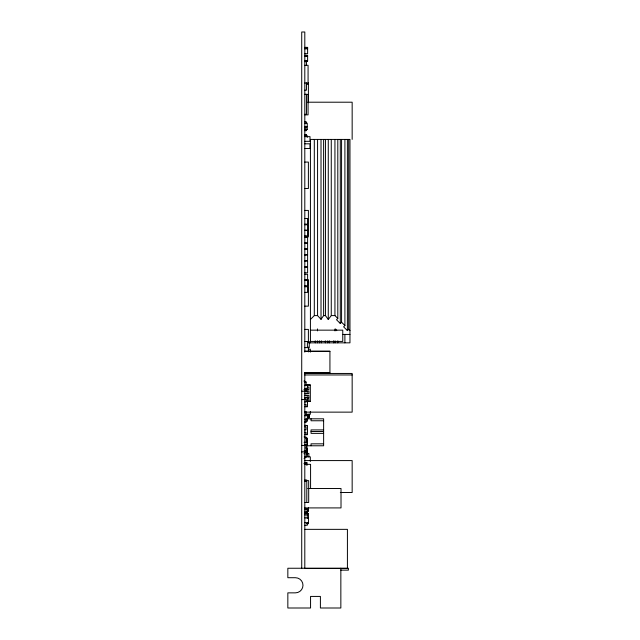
<?xml version="1.0" encoding="UTF-8"?>
<svg xmlns="http://www.w3.org/2000/svg" width="640" height="640" viewBox="0 0 640 640"><rect width="100%" height="100%" fill="white"/><g stroke="black" fill="none" stroke-linecap="round" stroke-linejoin="round"><path stroke-width="0.96" d="M334.768 330.672L335.728 329.168L336.768 330.672M317.568 139.424L317.568 315.592L321.016 319.328L323.616 315.592L323.616 139.424M325.44 139.424L325.44 315.592L328.272 319.472L331.264 315.592L331.264 139.424M310.424 319.472L314.304 315.592L314.304 139.424M337.8 139.424L337.8 318.456L336.52 319.736L340.296 323.512L341.576 322.232L341.576 139.424M344.904 139.424L344.904 325.552L343.616 326.84L347.392 330.616L348.68 329.328L348.68 139.424M304.8 47.36L307.616 47.36L307.616 53.696L304.8 53.696M304.8 47.68L307.616 47.68M304.8 47.888L307.616 47.888M304.8 48.096L307.616 48.096M304.8 48.192L307.616 48.192M304.8 48.84L307.616 48.84M304.8 55.328L307.616 55.328L307.616 61.112L304.8 61.032M304.8 55.744L307.616 55.744M304.8 56.016L307.616 56.016M304.8 56.112L307.616 56.176M304.8 56.256L307.616 56.256M304.8 60.6L307.616 60.6M304.8 60.872L307.616 60.968M304.8 61.664L306.456 61.704L306.456 65.288M304.8 65.288L308.072 65.288L308.072 83.016L304.8 83.016M306.6 83.856L308.392 83.856M306.6 83.968L308.392 83.968M304.8 90.176L306.456 90.176L306.456 82.872M304.8 94.304L306.456 94.304L306.456 114.296L304.8 114.296M304.8 94.4L308.072 94.4L308.072 114.856L304.8 114.856M307.76 102.208L352.16 102.208L352.16 139.384M304.8 121.776L306.296 121.776L306.296 123.224M304.8 123.224L307.248 123.224L307.248 129.592L306.296 129.592M304.8 126.728L307.248 126.728M304.8 128L306.296 128L306.296 126.728M304.8 129.424L307.248 129.424M304.8 130.528L306.296 130.528M304.8 130.696L306.296 130.696L306.296 129.424M304.8 134.592L306.296 134.592L306.296 136.2M304.8 134.936L306.296 134.936M306.296 135.856L307.248 135.856L307.248 137.376M304.8 136.2L307.248 136.2M304.8 136.64L310.008 136.64L310.008 141.328L304.8 141.328M304.8 143.808L310.008 143.808L310.008 148.504L304.8 148.504M304.8 162.08L308.392 162.08L308.392 188.504L304.8 188.504M304.8 210.424L308.392 210.424L308.392 236.848L304.8 236.848M304.8 218.504L307.616 218.504L307.616 224.16L304.8 224.16M304.8 224.776L307.616 224.776L307.616 235.824L304.8 235.824M304.8 230.176L307.616 230.176M304.8 230.424L307.616 230.424M304.8 237.256L307.616 237.256L307.616 242.904L304.8 242.904M304.8 243.192L307.616 243.192L307.616 248.84L304.8 248.84M304.8 249.168L307.616 249.168L307.616 260.56L304.8 260.56M304.8 254.816L307.616 254.816M304.8 254.904L307.616 254.904M304.8 261.176L307.616 261.176L307.616 266.824L304.8 266.824M304.8 267.176L307.616 267.176L307.616 272.832L304.8 272.832M304.8 274.288L307.616 274.288L307.616 279.936L304.8 279.936M304.8 279.72L308.392 279.72L308.392 306.144L304.8 306.144M304.8 280.088L307.616 280.088L307.616 285.736L304.8 285.736M304.8 286.728L307.616 286.728L307.616 292.376L304.8 292.376M314.304 315.592L317.568 315.592M323.616 315.592L325.44 315.592M331.264 315.592L334.936 315.592L337.8 318.456M304.8 329.4L308.392 329.4L308.392 342.12M310.424 330.152L342.76 330.152L342.76 341.424L310.424 341.424M343.048 334.424L349.96 334.424M304.8 341.496L309.264 341.496L309.264 347.608L304.8 347.608M308.552 342.84L349.96 342.84L349.96 139.424L310.424 139.424L310.424 342.84M308.488 349.224L310.328 349.184L310.328 352.12M304.8 351.224L329.928 351.224L329.928 373.048L304.8 373.048M304.8 351.336L329.928 351.336M304.8 372.944L329.928 372.944M304.8 373.456L352.16 373.456L352.16 412.136L304.8 412.136M304.8 374.96L352.16 374.96M303.928 381.08L304.8 381.08M304.8 381.952L306.08 381.952L306.08 385.184M304.8 382.112L306.08 382.112M310.328 384.976L305.728 384.976L310.328 385.016L310.328 401.408L307.192 401.424L307.192 398.864L308.864 398.848L308.864 401.424M304.8 385.184L307.504 385.184L307.504 388.776L304.8 388.776M303.928 389.56L304.8 389.56M305.6 389.616L308.864 389.6L308.864 387.024L307.192 387.04L307.192 389.616M305.6 391.048L308.864 391.032L308.864 393.592L304.8 393.576M301.72 391.216L304.8 391.216M304.8 391.472L306.08 391.472M304.8 391.664L306.08 391.664L306.08 388.776M304.8 397.44L306.08 397.52M304.8 397.52L307.504 397.52L307.504 406.768L304.8 406.768M307.24 397.912L308.864 397.912L308.864 395.352L304.8 395.352L307.192 395.384L307.192 397.944L308.864 397.928M304.8 398.896L306.08 398.896L306.08 401.968L304.8 401.968M301.72 399.576L304.8 399.576M306.76 401.36L310.328 401.36M306.76 401.728L309.192 401.36M304.8 404.368L306.08 404.368L306.08 406.368L304.8 406.368M304.8 411.88L306.08 411.88L306.08 415.72M304.8 412.04L306.08 412.04M304.8 412.272L306.08 412.272M304.8 412.432L306.08 412.432M304.8 412.488L306.08 412.488M304.8 412.648L306.08 412.648M305.944 414.264L310.328 414.264L310.328 411.496M305.704 415.112L307.504 415.112L307.528 421.144L305.6 421.144M305.704 415.504L307.504 415.504M304.8 415.72L307.504 415.72M307.192 417.704L309.192 417.704L309.192 414.264M307.48 418.808L323.624 418.808L323.624 445.776L305.696 445.776M306.08 419.104L307.504 419.104M304.8 419.312L307.504 419.312M323.624 420.76L311.048 420.76L311.048 418.808M304.8 422.008L306.08 422.008M304.8 422.2L306.08 422.2L306.08 418.704M304.8 425.352L306.08 425.432M304.8 425.472L307.504 425.432L307.504 434.68L304.8 434.68M304.8 426.816L306.08 426.816L306.08 429.888L304.8 429.888M323.624 429.912L311.048 429.912L311.048 433.368L323.624 433.368M311.048 431.504L323.624 431.504M304.8 432.28L306.08 432.28L306.08 434.28L304.8 434.28M304.088 436.936L304.8 436.936M304.8 437.16L306.208 437.16L306.208 442.344M305.736 438.152L307.376 438.152L307.376 445.36M304.088 442.32L307.016 442.32M323.624 443.824L311.048 443.824L311.048 445.776M304.8 444.416L306.208 444.416L306.208 450.904L304.088 450.904M301.72 445.44L304.8 445.44M305.736 447.936L307.376 447.936L307.376 456.448L305.736 456.448M304.8 450.824L306.208 450.824M301.72 451.896L304.8 451.896M304.8 452.168L306.208 452.168L306.208 457.168L304.8 457.168M303.928 453.712L304.8 453.712M304.8 456.88L310.328 456.88L310.328 461.48M304.088 458.552L304.8 458.552M304.8 460.584L352.16 460.584L352.16 492.512L340.32 492.512M304.8 462.448L307.016 462.448L307.016 465.328M304.8 463.008L306.208 463.008L306.208 464.912M303.928 463.4L304.8 463.4M304.8 464.344L310.576 464.344L310.576 488.512M304.8 480.032L306.792 480.032M304.8 480.648L308.688 480.648L308.688 502.488L304.8 502.488M304.8 481.52L306.792 481.52L306.792 502.488M307.736 488.496L341.016 488.496L341.016 507.912L304.8 507.912M304.8 508.728L307.424 508.728M304.8 509.768L308.448 509.768M306.624 511.6L308.448 511.6L308.448 507.72M304.8 512.056L307.264 512.056M304.8 512.296L307.264 512.296M304.8 512.688L307.264 512.64M304.8 513.48L308.448 513.496L308.448 523.656L306.624 523.656M306.624 513.544L308.448 513.544M304.8 514.904L307.264 514.904M304.8 517.912L308.448 517.912M304.8 522.752L308.448 522.752M306.624 523.608L308.448 523.56M304.8 525.288L307.264 525.288L307.264 522.752M304.8 529.352L347.416 529.352L347.416 568.408L304.8 568.408L304.8 372.44M340.848 570.136L348.416 570.136L348.416 568.248L287.84 568.248L287.84 577.712L295.416 577.712A7.576 7.576 0 0 1 302.984 585.28A7.576 7.576 0 0 1 295.416 592.856L287.84 592.856L287.84 608L310.56 608L310.56 596.424L320.4 596.424L320.4 608L340.848 608L340.848 568.248M341.576 322.232L344.904 325.552M348.68 329.328L349.96 330.616M347.392 139.424L347.392 330.616M344.888 334.424L344.888 342.84M340.296 139.424L340.296 323.512M337.808 340.848L337.808 342.84M335.08 328.896L335.08 330.888M335.08 340.848L335.08 342.84M334.936 139.424L334.936 315.592M333.48 340.848L333.48 342.84M329.432 340.848L329.432 342.84M328.272 139.424L328.272 319.472M327.776 340.84L327.776 342.84M325.352 340.848L325.352 342.84M321.352 340.848L321.352 342.84M321.016 139.424L321.016 319.328M319.416 340.84L319.416 342.84M317.456 328.912L317.456 330.904M317.456 340.848L317.456 342.84M315.256 340.84L315.256 342.84M308.864 456.88L308.864 453.44L307.192 453.44L307.192 449.992M308.392 82.72L308.392 102.744M308.392 347.008L308.392 351.904M307.4 341.496L307.4 347.608M307.192 391.032L307.192 393.6M307.264 509.768L307.264 518.376M306.992 438.232L307.016 446.32M306.88 447.872L306.88 454.256M306.504 446.424L306.504 448.312M304.8 352.112L304.8 32L301.72 32L301.72 568.408M308.936 417.704L308.936 414.264L308.864 417.704"/></g></svg>
